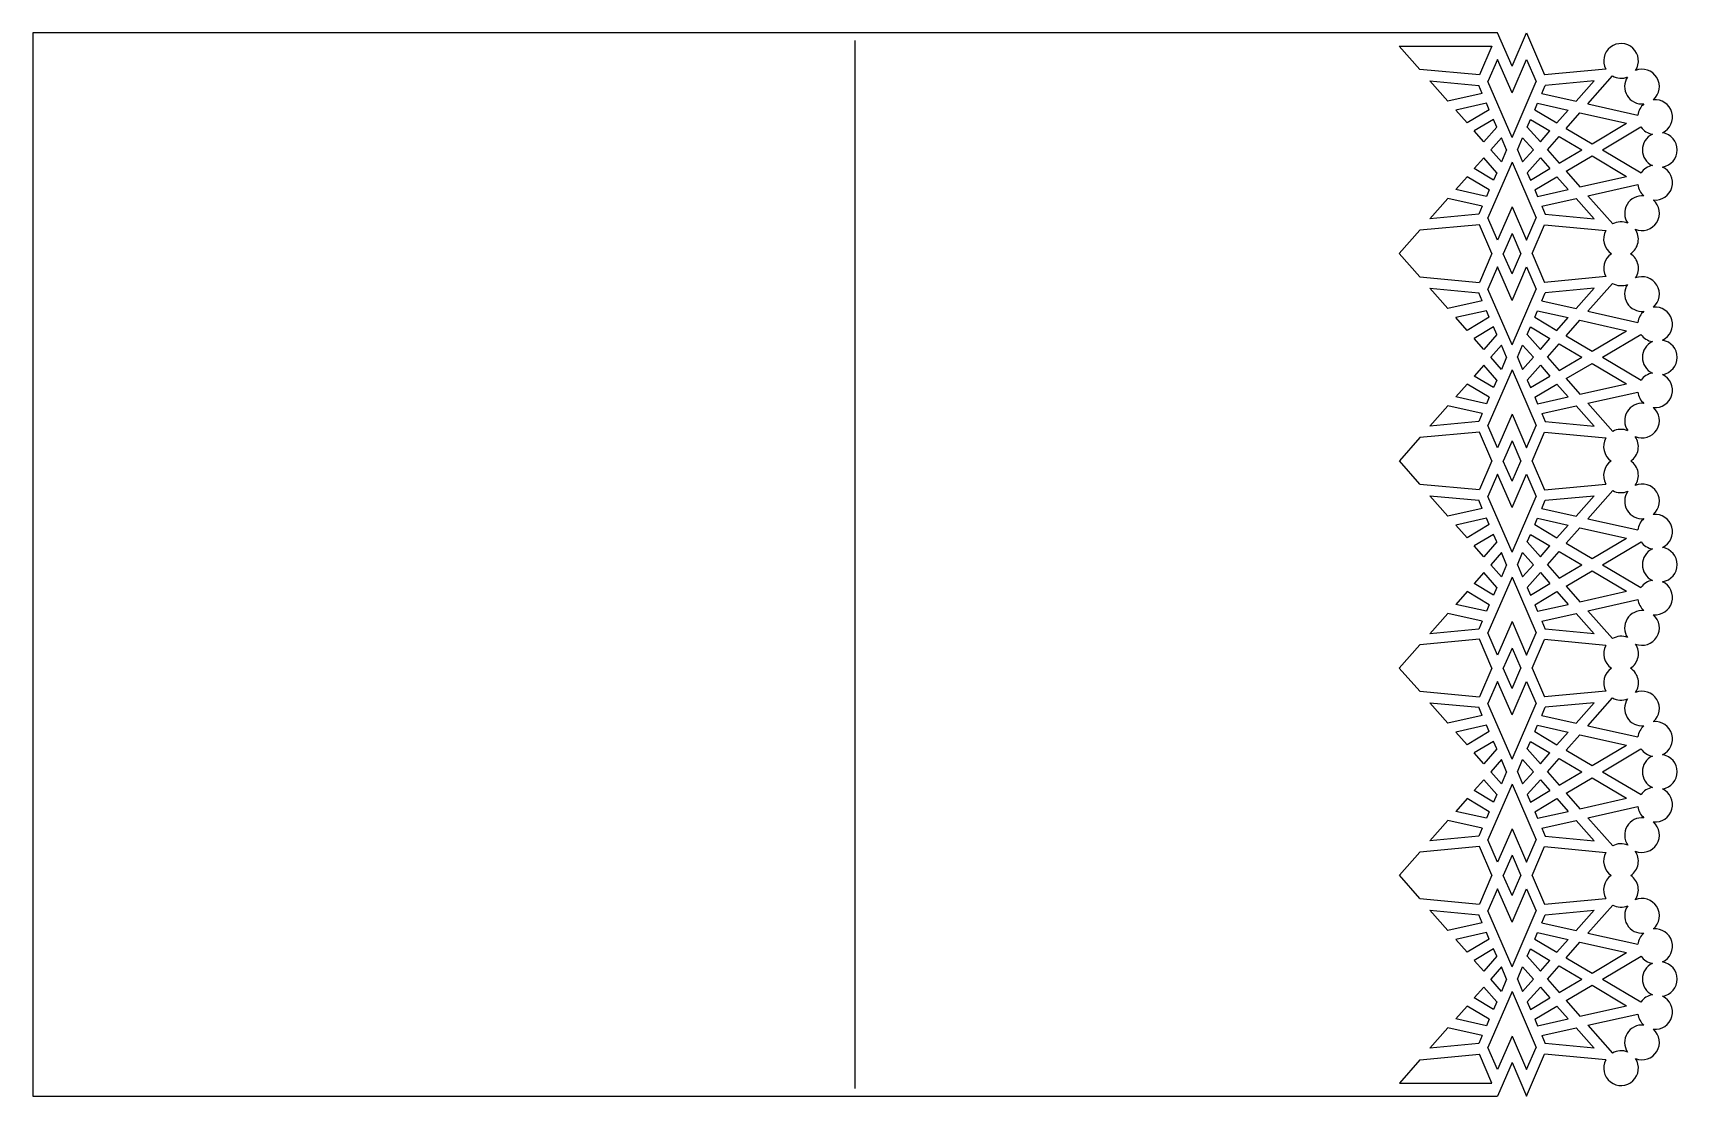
# Model space of a CAD drawing. Extents: x 25 to 241, y 33 to 173.
import ezdxf

# ---------------------------------------------------------------- set-up
doc = ezdxf.new("R2010")
doc.units = 0
doc.layers.get('0').update_dxf_attribs({"linetype": 'CONTINUOUS'})

msp = doc.modelspace()

# ---------------------------------------------------------------- linework, layer by layer
for p, q in [((217.6, 172.96), (25.28, 172.96)), ((25.28, 172.96), (25.28, 33.26)), ((219.5, 168.57), (217.6, 172.96)), ((219.5, 168.57), (221.4, 172.96)), ((221.4, 172.96), (223.78, 167.43)), ((133.23, 34.26), (133.23, 171.96)), ((207.39, 168.17), (204.7, 171.22)), ((204.7, 171.22), (216.85, 171.22)), ((216.85, 171.22), (215.21, 167.43)), ((217.6, 169.48), (216.33, 166.55)), ((219.5, 165.08), (217.6, 169.48)), ((219.5, 165.08), (221.4, 169.48)), ((221.4, 169.48), (222.66, 166.55)), ((215.21, 167.43), (207.39, 168.17)), ((211.07, 163.99), (208.72, 166.66)), ((208.72, 166.66), (215.14, 166.05)), ((219.5, 159.23), (216.33, 166.55)), ((219.5, 159.23), (222.66, 166.55)), ((231.81, 168.19), (223.78, 167.43)), ((230.28, 166.66), (223.86, 166.05)), ((227.93, 163.99), (230.28, 166.66)), ((229.47, 163.64), (232.68, 167.3)), ((215.59, 165), (211.07, 163.99)), ((215.59, 165), (215.14, 166.05)), ((223.4, 165), (223.86, 166.05)), ((223.4, 165), (227.93, 163.99)), ((216.15, 163.71), (212.11, 162.8)), ((213.59, 161.12), (212.11, 162.8)), ((216.52, 162.86), (213.59, 161.12)), ((216.52, 162.86), (216.15, 163.71)), ((222.48, 162.86), (222.85, 163.71)), ((222.48, 162.86), (225.4, 161.12)), ((222.85, 163.71), (226.89, 162.8)), ((225.4, 161.12), (226.89, 162.8)), ((226.61, 160.4), (228.42, 162.46)), ((228.42, 162.46), (234.55, 161.09)), ((229.47, 163.64), (236.04, 162.17)), ((217.07, 161.58), (214.52, 160.07)), ((215.78, 158.64), (214.52, 160.07)), ((217.5, 160.59), (215.78, 158.64)), ((217.5, 160.59), (217.07, 161.58)), ((221.5, 160.59), (221.92, 161.58)), ((221.5, 160.59), (223.22, 158.64)), ((221.92, 161.58), (224.48, 160.07)), ((223.22, 158.64), (224.48, 160.07)), ((226.61, 160.4), (230.01, 158.4)), ((230.01, 158.4), (234.55, 161.09)), ((231.36, 157.59), (236.43, 160.6)), ((218.1, 159.19), (216.7, 157.59)), ((218.79, 157.59), (218.1, 159.19)), ((220.2, 157.59), (220.89, 159.19)), ((220.89, 159.19), (222.3, 157.59)), ((224.14, 157.59), (225.68, 159.35)), ((225.68, 159.35), (228.65, 157.59)), ((215.78, 156.55), (214.52, 155.12)), ((217.5, 154.59), (215.78, 156.55)), ((219.5, 155.96), (216.33, 148.64)), ((218.1, 156), (216.7, 157.59)), ((218.79, 157.59), (218.1, 156)), ((219.5, 155.96), (222.66, 148.64)), ((220.2, 157.59), (220.89, 156)), ((220.89, 156), (222.3, 157.59)), ((221.5, 154.59), (223.22, 156.55)), ((223.22, 156.55), (224.48, 155.12)), ((224.14, 157.59), (225.68, 155.84)), ((225.68, 155.84), (228.65, 157.59)), ((226.61, 154.78), (230.01, 156.79)), ((230.01, 156.79), (234.55, 154.1)), ((231.36, 157.59), (236.44, 154.58)), ((213.59, 154.06), (212.11, 152.38)), ((216.52, 152.33), (213.59, 154.06)), ((217.07, 153.61), (214.52, 155.12)), ((217.5, 154.59), (217.07, 153.61)), ((221.5, 154.59), (221.92, 153.61)), ((221.92, 153.61), (224.48, 155.12)), ((222.48, 152.33), (225.4, 154.06)), ((225.4, 154.06), (226.89, 152.38)), ((226.61, 154.78), (228.42, 152.73)), ((228.42, 152.73), (234.55, 154.1)), ((211.07, 151.2), (208.72, 148.53)), ((215.59, 150.18), (211.07, 151.2)), ((216.15, 151.47), (212.11, 152.38)), ((216.52, 152.33), (216.15, 151.47)), ((222.48, 152.33), (222.85, 151.47)), ((222.85, 151.47), (226.89, 152.38)), ((223.4, 150.18), (227.93, 151.2)), ((227.93, 151.2), (230.28, 148.53)), ((229.47, 151.54), (236.03, 153.02)), ((229.47, 151.54), (232.72, 147.85)), ((215.14, 149.13), (208.72, 148.53)), ((215.59, 150.18), (215.14, 149.13)), ((219.5, 150.1), (217.6, 145.71)), ((219.5, 150.1), (221.4, 145.71)), ((223.4, 150.18), (223.86, 149.13)), ((223.86, 149.13), (230.28, 148.53)), ((207.39, 147.02), (204.7, 143.97)), ((215.21, 147.75), (207.39, 147.02)), ((216.85, 143.97), (215.21, 147.75)), ((217.6, 145.71), (216.33, 148.64)), ((221.4, 145.71), (222.66, 148.64)), ((222.15, 143.97), (223.78, 147.75)), ((223.78, 147.75), (231.84, 146.99)), ((219.5, 146.62), (218.34, 143.95)), ((219.5, 146.62), (220.65, 143.95)), ((207.39, 140.92), (204.7, 143.97)), ((216.85, 143.97), (215.21, 140.18)), ((219.5, 141.29), (218.34, 143.95)), ((219.5, 141.29), (220.65, 143.95)), ((222.15, 143.97), (223.78, 140.18)), ((207.39, 140.92), (215.21, 140.18)), ((217.59, 142.21), (216.33, 139.29)), ((219.5, 137.81), (217.59, 142.21)), ((219.5, 137.81), (221.4, 142.21)), ((221.4, 142.21), (222.66, 139.29)), ((231.81, 140.93), (223.78, 140.18)), ((208.72, 139.4), (215.14, 138.8)), ((208.72, 139.4), (211.07, 136.73)), ((215.59, 137.75), (215.14, 138.8)), ((219.5, 131.97), (216.33, 139.29)), ((219.5, 131.97), (222.66, 139.29)), ((223.4, 137.75), (223.86, 138.8)), ((230.28, 139.4), (223.86, 138.8)), ((227.93, 136.73), (230.28, 139.4)), ((229.47, 136.39), (232.68, 140.04)), ((215.59, 137.75), (211.07, 136.73)), ((216.15, 136.46), (212.11, 135.55)), ((216.52, 135.6), (216.15, 136.46)), ((222.48, 135.6), (222.85, 136.46)), ((222.85, 136.46), (226.89, 135.55)), ((223.4, 137.75), (227.93, 136.73)), ((229.47, 136.39), (236.04, 134.91)), ((213.59, 133.87), (212.11, 135.55)), ((216.52, 135.6), (213.59, 133.87)), ((217.07, 134.32), (214.52, 132.81)), ((217.5, 133.34), (217.07, 134.32)), ((221.5, 133.34), (221.92, 134.32)), ((221.92, 134.32), (224.48, 132.81)), ((222.48, 135.6), (225.4, 133.87)), ((225.4, 133.87), (226.89, 135.55)), ((226.61, 133.15), (228.42, 135.21)), ((228.42, 135.21), (234.55, 133.83)), ((215.78, 131.38), (214.52, 132.81)), ((217.5, 133.34), (215.78, 131.38)), ((218.1, 131.94), (216.7, 130.34)), ((218.79, 130.34), (218.1, 131.94)), ((220.2, 130.34), (220.89, 131.94)), ((220.89, 131.94), (222.3, 130.34)), ((221.5, 133.34), (223.22, 131.38)), ((223.22, 131.38), (224.48, 132.81)), ((224.14, 130.34), (225.68, 132.09)), ((225.68, 132.09), (228.65, 130.34)), ((226.61, 133.15), (230.01, 131.14)), ((230.01, 131.14), (234.55, 133.83)), ((231.36, 130.34), (236.43, 133.34)), ((218.1, 128.74), (216.7, 130.34)), ((218.79, 130.34), (218.1, 128.74)), ((220.2, 130.34), (220.89, 128.74)), ((220.89, 128.74), (222.3, 130.34)), ((224.14, 130.34), (225.68, 128.58)), ((225.68, 128.58), (228.65, 130.34)), ((231.36, 130.34), (236.44, 127.33)), ((215.78, 129.29), (214.52, 127.87)), ((217.07, 126.35), (214.52, 127.87)), ((217.5, 127.34), (215.78, 129.29)), ((219.5, 128.71), (216.33, 121.38)), ((219.5, 128.71), (222.66, 121.38)), ((221.5, 127.34), (223.22, 129.29)), ((221.92, 126.35), (224.48, 127.87)), ((223.22, 129.29), (224.48, 127.87)), ((226.61, 127.53), (230.01, 129.54)), ((226.61, 127.53), (228.42, 125.47)), ((230.01, 129.54), (234.55, 126.84)), ((213.59, 126.81), (212.11, 125.13)), ((216.52, 125.08), (213.59, 126.81)), ((217.5, 127.34), (217.07, 126.35)), ((221.5, 127.34), (221.92, 126.35)), ((222.48, 125.08), (225.4, 126.81)), ((225.4, 126.81), (226.89, 125.13)), ((228.42, 125.47), (234.55, 126.84)), ((229.47, 124.29), (236.03, 125.76)), ((211.07, 123.94), (208.72, 121.27)), ((215.59, 122.93), (211.07, 123.94)), ((216.15, 124.22), (212.11, 125.13)), ((216.52, 125.08), (216.15, 124.22)), ((222.48, 125.08), (222.85, 124.22)), ((222.85, 124.22), (226.89, 125.13)), ((223.4, 122.93), (227.93, 123.94)), ((227.93, 123.94), (230.28, 121.27)), ((229.47, 124.29), (232.72, 120.6)), ((215.14, 121.88), (208.72, 121.27)), ((215.59, 122.93), (215.14, 121.88)), ((217.6, 118.45), (216.33, 121.38)), ((219.5, 122.85), (217.6, 118.45)), ((219.5, 122.85), (221.4, 118.45)), ((221.4, 118.45), (222.66, 121.38)), ((223.4, 122.93), (223.86, 121.88)), ((223.86, 121.88), (230.28, 121.27)), ((207.39, 119.78), (204.71, 116.73)), ((215.22, 120.52), (207.39, 119.78)), ((216.86, 116.73), (215.22, 120.52)), ((219.5, 119.36), (218.35, 116.71)), ((219.5, 119.36), (220.64, 116.71)), ((222.15, 116.71), (223.78, 120.5)), ((223.78, 120.5), (231.84, 119.74)), ((207.39, 113.68), (204.71, 116.73)), ((216.86, 116.73), (215.22, 112.95)), ((219.5, 114.06), (218.35, 116.71)), ((219.5, 114.06), (220.64, 116.71)), ((222.15, 116.71), (223.78, 112.93)), ((217.6, 114.97), (216.33, 112.04)), ((219.5, 110.58), (217.6, 114.97)), ((219.5, 110.58), (221.4, 114.97)), ((221.4, 114.97), (222.66, 112.04)), ((207.39, 113.68), (215.22, 112.95)), ((223.78, 112.93), (231.84, 113.68)), ((229.47, 109.13), (232.72, 112.83)), ((211.07, 109.48), (208.72, 112.15)), ((208.72, 112.15), (215.14, 111.55)), ((215.59, 110.49), (211.07, 109.48)), ((215.59, 110.49), (215.14, 111.55)), ((219.5, 104.72), (216.33, 112.04)), ((219.5, 104.72), (222.66, 112.04)), ((223.4, 110.49), (223.86, 111.55)), ((223.4, 110.49), (227.93, 109.48)), ((223.86, 111.55), (230.28, 112.15)), ((227.93, 109.48), (230.28, 112.15)), ((216.15, 109.2), (212.11, 108.3)), ((213.59, 106.61), (212.11, 108.3)), ((216.52, 108.35), (213.59, 106.61)), ((216.52, 108.35), (216.15, 109.2)), ((222.48, 108.35), (222.85, 109.2)), ((222.48, 108.35), (225.4, 106.61)), ((222.85, 109.2), (226.89, 108.3)), ((225.4, 106.61), (226.89, 108.3)), ((226.61, 105.9), (228.42, 107.95)), ((228.42, 107.95), (234.55, 106.58)), ((229.47, 109.13), (236.03, 107.66)), ((217.07, 107.07), (214.52, 105.56)), ((217.5, 106.08), (215.78, 104.13)), ((217.5, 106.08), (217.07, 107.07)), ((221.5, 106.08), (221.92, 107.07)), ((221.5, 106.08), (223.22, 104.13)), ((221.92, 107.07), (224.48, 105.56)), ((226.61, 105.9), (230.01, 103.89)), ((230.01, 103.89), (234.55, 106.58)), ((231.36, 103.08), (236.44, 106.09)), ((215.78, 104.13), (214.52, 105.56)), ((218.1, 104.68), (216.7, 103.08)), ((218.79, 103.08), (218.1, 104.68)), ((220.2, 103.08), (220.89, 104.68)), ((220.89, 104.68), (222.3, 103.08)), ((223.22, 104.13), (224.48, 105.56)), ((224.14, 103.08), (225.68, 104.84)), ((225.68, 104.84), (228.65, 103.08)), ((215.78, 102.04), (214.52, 100.61)), ((217.5, 100.09), (215.78, 102.04)), ((218.1, 101.49), (216.7, 103.08)), ((218.79, 103.08), (218.1, 101.49)), ((220.2, 103.08), (220.89, 101.49)), ((220.89, 101.49), (222.3, 103.08)), ((221.5, 100.09), (223.22, 102.04)), ((223.22, 102.04), (224.48, 100.61)), ((224.14, 103.08), (225.68, 101.33)), ((225.68, 101.33), (228.65, 103.08)), ((226.61, 100.27), (230.01, 102.28)), ((230.01, 102.28), (234.55, 99.59)), ((231.36, 103.08), (236.43, 100.08)), ((213.59, 99.56), (212.11, 97.87)), ((216.52, 97.82), (213.59, 99.56)), ((217.07, 99.1), (214.52, 100.61)), ((219.5, 101.45), (216.33, 94.13)), ((217.5, 100.09), (217.07, 99.1)), ((219.5, 101.45), (222.66, 94.13)), ((221.5, 100.09), (221.92, 99.1)), ((221.92, 99.1), (224.48, 100.61)), ((222.48, 97.82), (225.4, 99.56)), ((225.4, 99.56), (226.89, 97.87)), ((226.61, 100.27), (228.42, 98.22)), ((228.42, 98.22), (234.55, 99.59)), ((216.15, 96.97), (212.11, 97.87)), ((216.52, 97.82), (216.15, 96.97)), ((222.48, 97.82), (222.85, 96.97)), ((222.85, 96.97), (226.89, 97.87)), ((229.47, 97.03), (236.04, 98.51)), ((211.07, 96.69), (208.72, 94.02)), ((215.59, 95.68), (211.07, 96.69)), ((215.59, 95.68), (215.14, 94.62)), ((219.5, 95.61), (217.59, 91.22)), ((219.5, 95.61), (221.4, 91.22)), ((223.4, 95.68), (227.93, 96.69)), ((223.4, 95.68), (223.86, 94.62)), ((227.93, 96.69), (230.28, 94.02)), ((229.47, 97.03), (232.68, 93.38)), ((215.22, 93.29), (207.39, 92.55)), ((215.14, 94.62), (208.72, 94.02)), ((216.85, 89.5), (215.22, 93.29)), ((217.59, 91.22), (216.33, 94.13)), ((221.4, 91.22), (222.66, 94.13)), ((222.16, 89.48), (223.78, 93.24)), ((231.81, 92.49), (223.78, 93.24)), ((230.28, 94.02), (223.86, 94.62)), ((207.39, 92.55), (204.7, 89.5)), ((219.5, 92.14), (218.35, 89.48)), ((219.5, 92.14), (220.65, 89.48)), ((207.39, 86.45), (204.7, 89.5)), ((216.85, 89.5), (215.22, 85.72)), ((219.5, 86.83), (218.35, 89.48)), ((219.5, 86.83), (220.65, 89.48)), ((222.16, 89.48), (223.78, 85.73)), ((207.39, 86.45), (215.22, 85.72)), ((217.59, 87.75), (216.33, 84.84)), ((219.5, 83.36), (217.59, 87.75)), ((219.5, 83.36), (221.4, 87.75)), ((221.4, 87.75), (222.66, 84.84)), ((231.81, 86.48), (223.78, 85.73)), ((211.07, 82.28), (208.72, 84.95)), ((208.72, 84.95), (215.14, 84.35)), ((215.59, 83.29), (215.14, 84.35)), ((219.5, 77.52), (216.33, 84.84)), ((219.5, 77.52), (222.66, 84.84)), ((223.4, 83.29), (223.86, 84.35)), ((230.28, 84.95), (223.86, 84.35)), ((227.93, 82.28), (230.28, 84.95)), ((229.47, 81.93), (232.68, 85.59)), ((215.59, 83.29), (211.07, 82.28)), ((223.4, 83.29), (227.93, 82.28)), ((216.15, 82), (212.11, 81.1)), ((213.59, 79.41), (212.11, 81.1)), ((216.52, 81.15), (213.59, 79.41)), ((216.52, 81.15), (216.15, 82)), ((222.48, 81.15), (222.85, 82)), ((222.48, 81.15), (225.4, 79.41)), ((222.85, 82), (226.89, 81.1)), ((225.4, 79.41), (226.89, 81.1)), ((226.61, 78.7), (228.42, 80.75)), ((228.42, 80.75), (234.55, 79.38)), ((229.47, 81.93), (236.04, 80.46)), ((217.07, 79.87), (214.52, 78.36)), ((215.78, 76.93), (214.52, 78.36)), ((217.5, 78.88), (215.78, 76.93)), ((217.5, 78.88), (217.07, 79.87)), ((221.5, 78.88), (221.92, 79.87)), ((221.5, 78.88), (223.22, 76.93)), ((221.92, 79.87), (224.48, 78.36)), ((223.22, 76.93), (224.48, 78.36)), ((226.61, 78.7), (230.01, 76.69)), ((230.01, 76.69), (234.55, 79.38)), ((231.36, 75.88), (236.43, 78.89)), ((218.1, 77.48), (216.7, 75.88)), ((218.1, 74.29), (216.7, 75.88)), ((218.79, 75.88), (218.1, 77.48)), ((218.79, 75.88), (218.1, 74.29)), ((220.2, 75.88), (220.89, 77.48)), ((220.2, 75.88), (220.89, 74.29)), ((220.89, 77.48), (222.3, 75.88)), ((220.89, 74.29), (222.3, 75.88)), ((224.14, 75.88), (225.68, 77.64)), ((224.14, 75.88), (225.68, 74.13)), ((225.68, 77.64), (228.65, 75.88)), ((225.68, 74.13), (228.65, 75.88)), ((231.36, 75.88), (236.44, 72.88)), ((215.78, 74.84), (214.52, 73.41)), ((217.07, 71.9), (214.52, 73.41)), ((217.5, 72.89), (215.78, 74.84)), ((219.5, 74.25), (216.33, 66.93)), ((219.5, 74.25), (222.66, 66.93)), ((221.5, 72.89), (223.22, 74.84)), ((221.92, 71.9), (224.48, 73.41)), ((223.22, 74.84), (224.48, 73.41)), ((226.61, 73.07), (230.01, 75.08)), ((230.01, 75.08), (234.55, 72.39)), ((213.59, 72.36), (212.11, 70.67)), ((216.52, 70.62), (213.59, 72.36)), ((217.5, 72.89), (217.07, 71.9)), ((221.5, 72.89), (221.92, 71.9)), ((222.48, 70.62), (225.4, 72.36)), ((225.4, 72.36), (226.89, 70.67)), ((226.61, 73.07), (228.42, 71.02)), ((228.42, 71.02), (234.55, 72.39)), ((229.47, 69.83), (236.03, 71.31)), ((211.07, 69.49), (208.72, 66.82)), ((215.59, 68.48), (211.07, 69.49)), ((216.15, 69.77), (212.11, 70.67)), ((216.52, 70.62), (216.15, 69.77)), ((222.48, 70.62), (222.85, 69.77)), ((222.85, 69.77), (226.89, 70.67)), ((223.4, 68.48), (227.93, 69.49)), ((227.93, 69.49), (230.28, 66.82)), ((229.47, 69.83), (232.72, 66.14)), ((215.14, 67.42), (208.72, 66.82)), ((215.59, 68.48), (215.14, 67.42)), ((219.5, 68.39), (217.6, 64)), ((219.5, 68.39), (221.4, 64)), ((223.4, 68.48), (223.86, 67.42)), ((223.86, 67.42), (230.28, 66.82)), ((207.39, 65.33), (204.71, 62.28)), ((215.22, 66.06), (207.39, 65.33)), ((216.86, 62.28), (215.22, 66.06)), ((217.6, 64), (216.33, 66.93)), ((219.5, 64.91), (218.35, 62.26)), ((219.5, 64.91), (220.64, 62.26)), ((221.4, 64), (222.66, 66.93)), ((222.15, 62.26), (223.78, 66.04)), ((223.78, 66.04), (231.84, 65.29)), ((207.39, 59.23), (204.71, 62.28)), ((216.86, 62.28), (215.22, 58.49)), ((217.6, 60.52), (216.33, 57.59)), ((219.5, 56.12), (217.6, 60.52)), ((219.5, 59.61), (218.35, 62.26)), ((219.5, 59.61), (220.64, 62.26)), ((219.5, 56.12), (221.4, 60.52)), ((221.4, 60.52), (222.66, 57.59)), ((222.15, 62.26), (223.78, 58.47)), ((207.39, 59.23), (215.22, 58.49)), ((223.78, 58.47), (231.84, 59.23)), ((229.47, 54.68), (232.72, 58.37)), ((211.07, 55.03), (208.72, 57.69)), ((208.72, 57.69), (215.14, 57.09)), ((215.59, 56.04), (215.14, 57.09)), ((219.5, 50.26), (216.33, 57.59)), ((219.5, 50.26), (222.66, 57.59)), ((223.4, 56.04), (223.86, 57.09)), ((223.86, 57.09), (230.28, 57.69)), ((227.93, 55.03), (230.28, 57.69)), ((215.59, 56.04), (211.07, 55.03)), ((216.15, 54.75), (212.11, 53.84)), ((216.52, 53.89), (216.15, 54.75)), ((222.48, 53.89), (222.85, 54.75)), ((222.85, 54.75), (226.89, 53.84)), ((223.4, 56.04), (227.93, 55.03)), ((229.47, 54.68), (236.03, 53.21)), ((213.59, 52.16), (212.11, 53.84)), ((216.52, 53.89), (213.59, 52.16)), ((217.07, 52.61), (214.52, 51.1)), ((217.5, 51.63), (217.07, 52.61)), ((221.5, 51.63), (221.92, 52.61)), ((221.92, 52.61), (224.48, 51.1)), ((222.48, 53.89), (225.4, 52.16)), ((225.4, 52.16), (226.89, 53.84)), ((226.61, 51.44), (228.42, 53.5)), ((228.42, 53.5), (234.55, 52.12)), ((230.01, 49.43), (234.55, 52.12)), ((215.78, 49.68), (214.52, 51.1)), ((217.5, 51.63), (215.78, 49.68)), ((218.1, 50.23), (216.7, 48.63)), ((218.79, 48.63), (218.1, 50.23)), ((220.2, 48.63), (220.89, 50.23)), ((220.89, 50.23), (222.3, 48.63)), ((221.5, 51.63), (223.22, 49.68)), ((223.22, 49.68), (224.48, 51.1)), ((224.14, 48.63), (225.68, 50.39)), ((225.68, 50.39), (228.65, 48.63)), ((226.61, 51.44), (230.01, 49.43)), ((231.36, 48.63), (236.44, 51.64)), ((215.78, 47.59), (214.52, 46.16)), ((217.5, 45.63), (215.78, 47.59)), ((218.1, 47.03), (216.7, 48.63)), ((218.79, 48.63), (218.1, 47.03)), ((220.2, 48.63), (220.89, 47.03)), ((220.89, 47.03), (222.3, 48.63)), ((221.5, 45.63), (223.22, 47.59)), ((223.22, 47.59), (224.48, 46.16)), ((224.14, 48.63), (225.68, 46.87)), ((225.68, 46.87), (228.65, 48.63)), ((226.61, 45.82), (230.01, 47.83)), ((230.01, 47.83), (234.55, 45.14)), ((231.36, 48.63), (236.43, 45.63)), ((217.07, 44.65), (214.52, 46.16)), ((219.5, 47), (216.33, 39.67)), ((217.5, 45.63), (217.07, 44.65)), ((219.5, 47), (222.66, 39.67)), ((221.5, 45.63), (221.92, 44.65)), ((221.92, 44.65), (224.48, 46.16)), ((226.61, 45.82), (228.42, 43.76)), ((213.59, 45.1), (212.11, 43.42)), ((216.15, 42.51), (212.11, 43.42)), ((216.52, 43.37), (213.59, 45.1)), ((216.52, 43.37), (216.15, 42.51)), ((222.48, 43.37), (225.4, 45.1)), ((222.48, 43.37), (222.85, 42.51)), ((222.85, 42.51), (226.89, 43.42)), ((225.4, 45.1), (226.89, 43.42)), ((228.42, 43.76), (234.55, 45.14)), ((229.47, 42.58), (236.04, 44.05)), ((211.07, 42.24), (208.72, 39.57)), ((215.59, 41.22), (211.07, 42.24)), ((215.59, 41.22), (215.14, 40.17)), ((219.5, 41.16), (217.59, 36.76)), ((219.5, 41.16), (221.4, 36.76)), ((223.4, 41.22), (227.93, 42.24)), ((223.4, 41.22), (223.86, 40.17)), ((227.93, 42.24), (230.28, 39.57)), ((229.47, 42.58), (232.68, 38.92)), ((215.14, 40.17), (208.72, 39.57)), ((217.59, 36.76), (216.33, 39.67)), ((221.4, 36.76), (222.66, 39.67)), ((230.28, 39.57), (223.86, 40.17)), ((207.39, 38.04), (204.71, 34.98)), ((207.39, 38.04), (215.22, 38.77)), ((216.86, 34.98), (215.22, 38.77)), ((219.5, 37.66), (217.6, 33.26)), ((219.5, 37.66), (221.4, 33.26)), ((221.4, 33.26), (223.78, 38.79)), ((231.81, 38.03), (223.78, 38.79)), ((204.71, 34.98), (216.86, 34.98)), ((25.28, 33.26), (217.6, 33.26))]:
    msp.add_line(p, q)
for centre, start, end in [((233.82, 169.28), 326.3943, 208.5635), ((233.82, 169.28), 240.2266, 291.8589), ((236.57, 165.9), 146.3943, 276.2067), ((236.57, 165.9), 310.7421, 111.8589), ((238.3, 161.9), 295.0899, 96.2067), ((238.3, 161.9), 130.7421, 173.2732), ((238.3, 161.9), 214.8977, 260.5545), ((238.9, 157.58), 279.4377, 80.5545), ((238.9, 157.58), 115.0899, 244.9024), ((238.3, 153.27), 99.4377, 144.7285), ((238.3, 153.27), 263.7856, 64.9024), ((236.57, 149.27), 83.7856, 215.4248), ((238.3, 153.27), 186.3134, 229.2502), ((236.57, 149.27), 246.9053, 49.2502), ((233.81, 145.85), 149.8472, 236.9806), ((233.81, 145.85), 66.9053, 118.6899), ((233.81, 145.85), 303.1879, 35.4248), ((233.82, 142.03), 123.1879, 208.5634), ((233.82, 142.03), 326.3941, 56.9806), ((236.57, 138.64), 310.7419, 111.8587), ((233.82, 142.03), 240.2264, 291.8587), ((236.57, 138.64), 146.3941, 276.2065), ((238.3, 134.65), 130.7419, 173.273), ((238.3, 134.65), 295.0897, 96.2065), ((238.3, 134.65), 214.8975, 260.5544), ((238.9, 130.33), 115.0897, 244.9022), ((238.9, 130.33), 279.4376, 80.5544), ((238.3, 126.01), 99.4376, 144.7284), ((238.3, 126.01), 263.7854, 64.9022), ((238.3, 126.01), 186.3132, 229.25), ((236.57, 122.02), 83.7854, 215.4247), ((236.57, 122.02), 246.9051, 49.25), ((233.81, 118.59), 149.847, 235.5954), ((233.81, 118.59), 66.9051, 118.6897), ((233.81, 118.59), 304.4045, 35.4247), ((233.81, 114.83), 124.4046, 210.153), ((233.81, 114.83), 324.5753, 55.5955), ((233.81, 114.83), 241.3103, 293.0949), ((236.57, 111.41), 144.5753, 276.2146), ((236.57, 111.41), 310.75, 113.0949), ((238.3, 107.41), 130.75, 173.6868), ((238.3, 107.41), 295.0978, 96.2146), ((238.3, 107.41), 215.2717, 260.5624), ((238.9, 103.09), 115.0978, 244.9103), ((238.9, 103.09), 279.4456, 80.5624), ((238.3, 98.78), 99.4456, 145.1025), ((238.3, 98.78), 263.7935, 64.9103), ((238.3, 98.78), 186.727, 229.2581), ((236.57, 94.78), 83.7935, 213.6059), ((236.57, 94.78), 248.1413, 49.2581), ((233.82, 91.4), 68.1413, 119.7736), ((233.82, 91.4), 151.4366, 236.8121), ((233.82, 91.4), 303.0194, 33.6059), ((233.82, 87.57), 123.1879, 208.5634), ((233.82, 87.57), 326.3941, 56.9806), ((236.57, 84.19), 310.7419, 111.8587), ((233.82, 87.57), 240.2264, 291.8587), ((236.57, 84.19), 146.3941, 276.2065), ((238.3, 80.19), 295.0897, 96.2065), ((238.3, 80.19), 130.7419, 173.273), ((238.3, 80.19), 214.8975, 260.5544), ((238.9, 75.88), 115.0897, 244.9022), ((238.9, 75.88), 279.4376, 80.5544), ((238.3, 71.56), 99.4376, 144.7284), ((238.3, 71.56), 263.7854, 64.9022), ((238.3, 71.56), 186.3132, 229.25), ((236.57, 67.56), 83.7854, 215.4247), ((236.57, 67.56), 246.9051, 49.25), ((233.81, 64.14), 149.847, 235.5954), ((233.81, 64.14), 66.9051, 118.6897), ((233.81, 64.14), 304.4045, 35.4247), ((233.81, 60.37), 124.4046, 210.153), ((233.81, 60.37), 324.5753, 55.5955), ((233.81, 60.37), 241.3103, 293.0949), ((236.57, 56.95), 310.75, 113.0949), ((236.57, 56.95), 144.5753, 276.2146), ((238.3, 52.96), 130.75, 173.6868), ((238.3, 52.96), 295.0978, 96.2146), ((238.3, 52.96), 215.2717, 260.5624), ((238.9, 48.64), 115.0978, 244.9103), ((238.9, 48.64), 279.4456, 80.5624), ((238.3, 44.32), 99.4456, 145.1025), ((238.3, 44.32), 263.7935, 64.9103), ((238.3, 44.32), 186.727, 229.2581), ((236.57, 40.32), 83.7935, 213.6059), ((236.57, 40.32), 248.1413, 49.2581), ((233.82, 36.94), 68.1413, 119.7736), ((233.82, 36.94), 151.4366, 33.6059)]:
    msp.add_arc(centre, 2.28, start, end)

doc.saveas('drawing.dxf')
